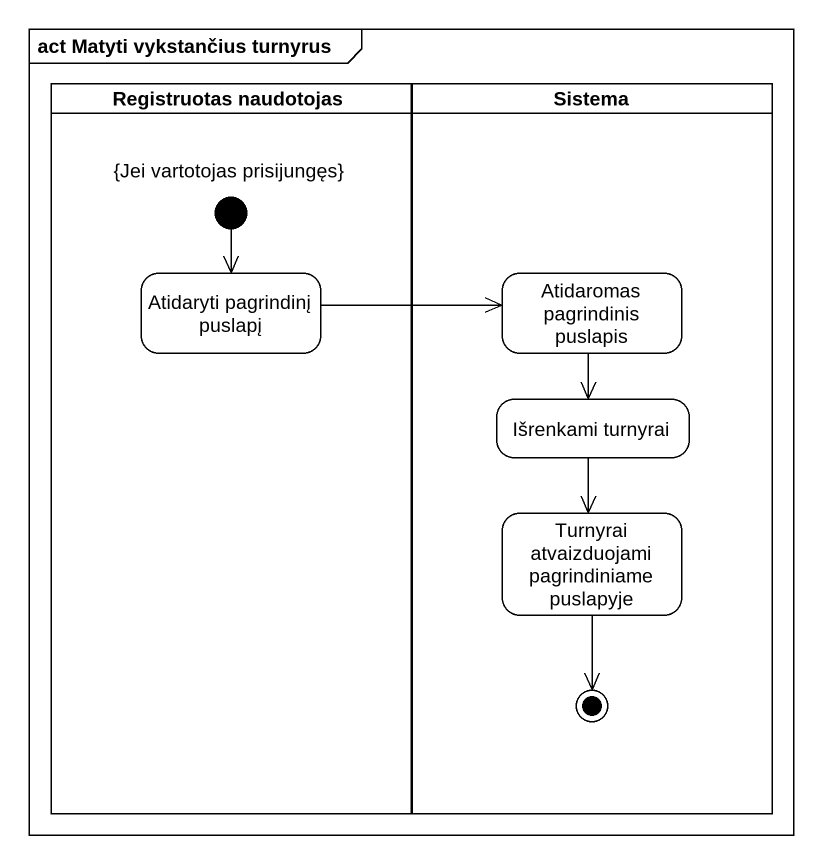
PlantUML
@startuml
mainframe act Matyti vykstančius turnyrus
hide empty description
state "Registruotas naudotojas" as Registruotas_naudotojas <<partition>> {
  state "{Jei vartotojas prisijungęs}" as Jei_vartotojas_prisijungęs <<start>>
  state "Atidaryti pagrindinį puslapį" as Atidaryti_pagrindinį_puslapį
}
state Sistema <<partition>> {
  state "Atidaromas pagrindinis puslapis" as Atidaromas_pagrindinis
  state "Išrenkami turnyrai" as Išrenkami_turnyrai
  state "Turnyrai atvaizduojami pagrindiniame puslapyje" as Turnyrai_atvaizduojami
  Turnyrai_atvaizduojami --> [*]
}
Jei_vartotojas_prisijungęs --> Atidaryti_pagrindinį_puslapį
Atidaryti_pagrindinį_puslapį -right-> Atidaromas_pagrindinis
Atidaromas_pagrindinis --> Išrenkami_turnyrai
Išrenkami_turnyrai --> Turnyrai_atvaizduojami
@enduml
